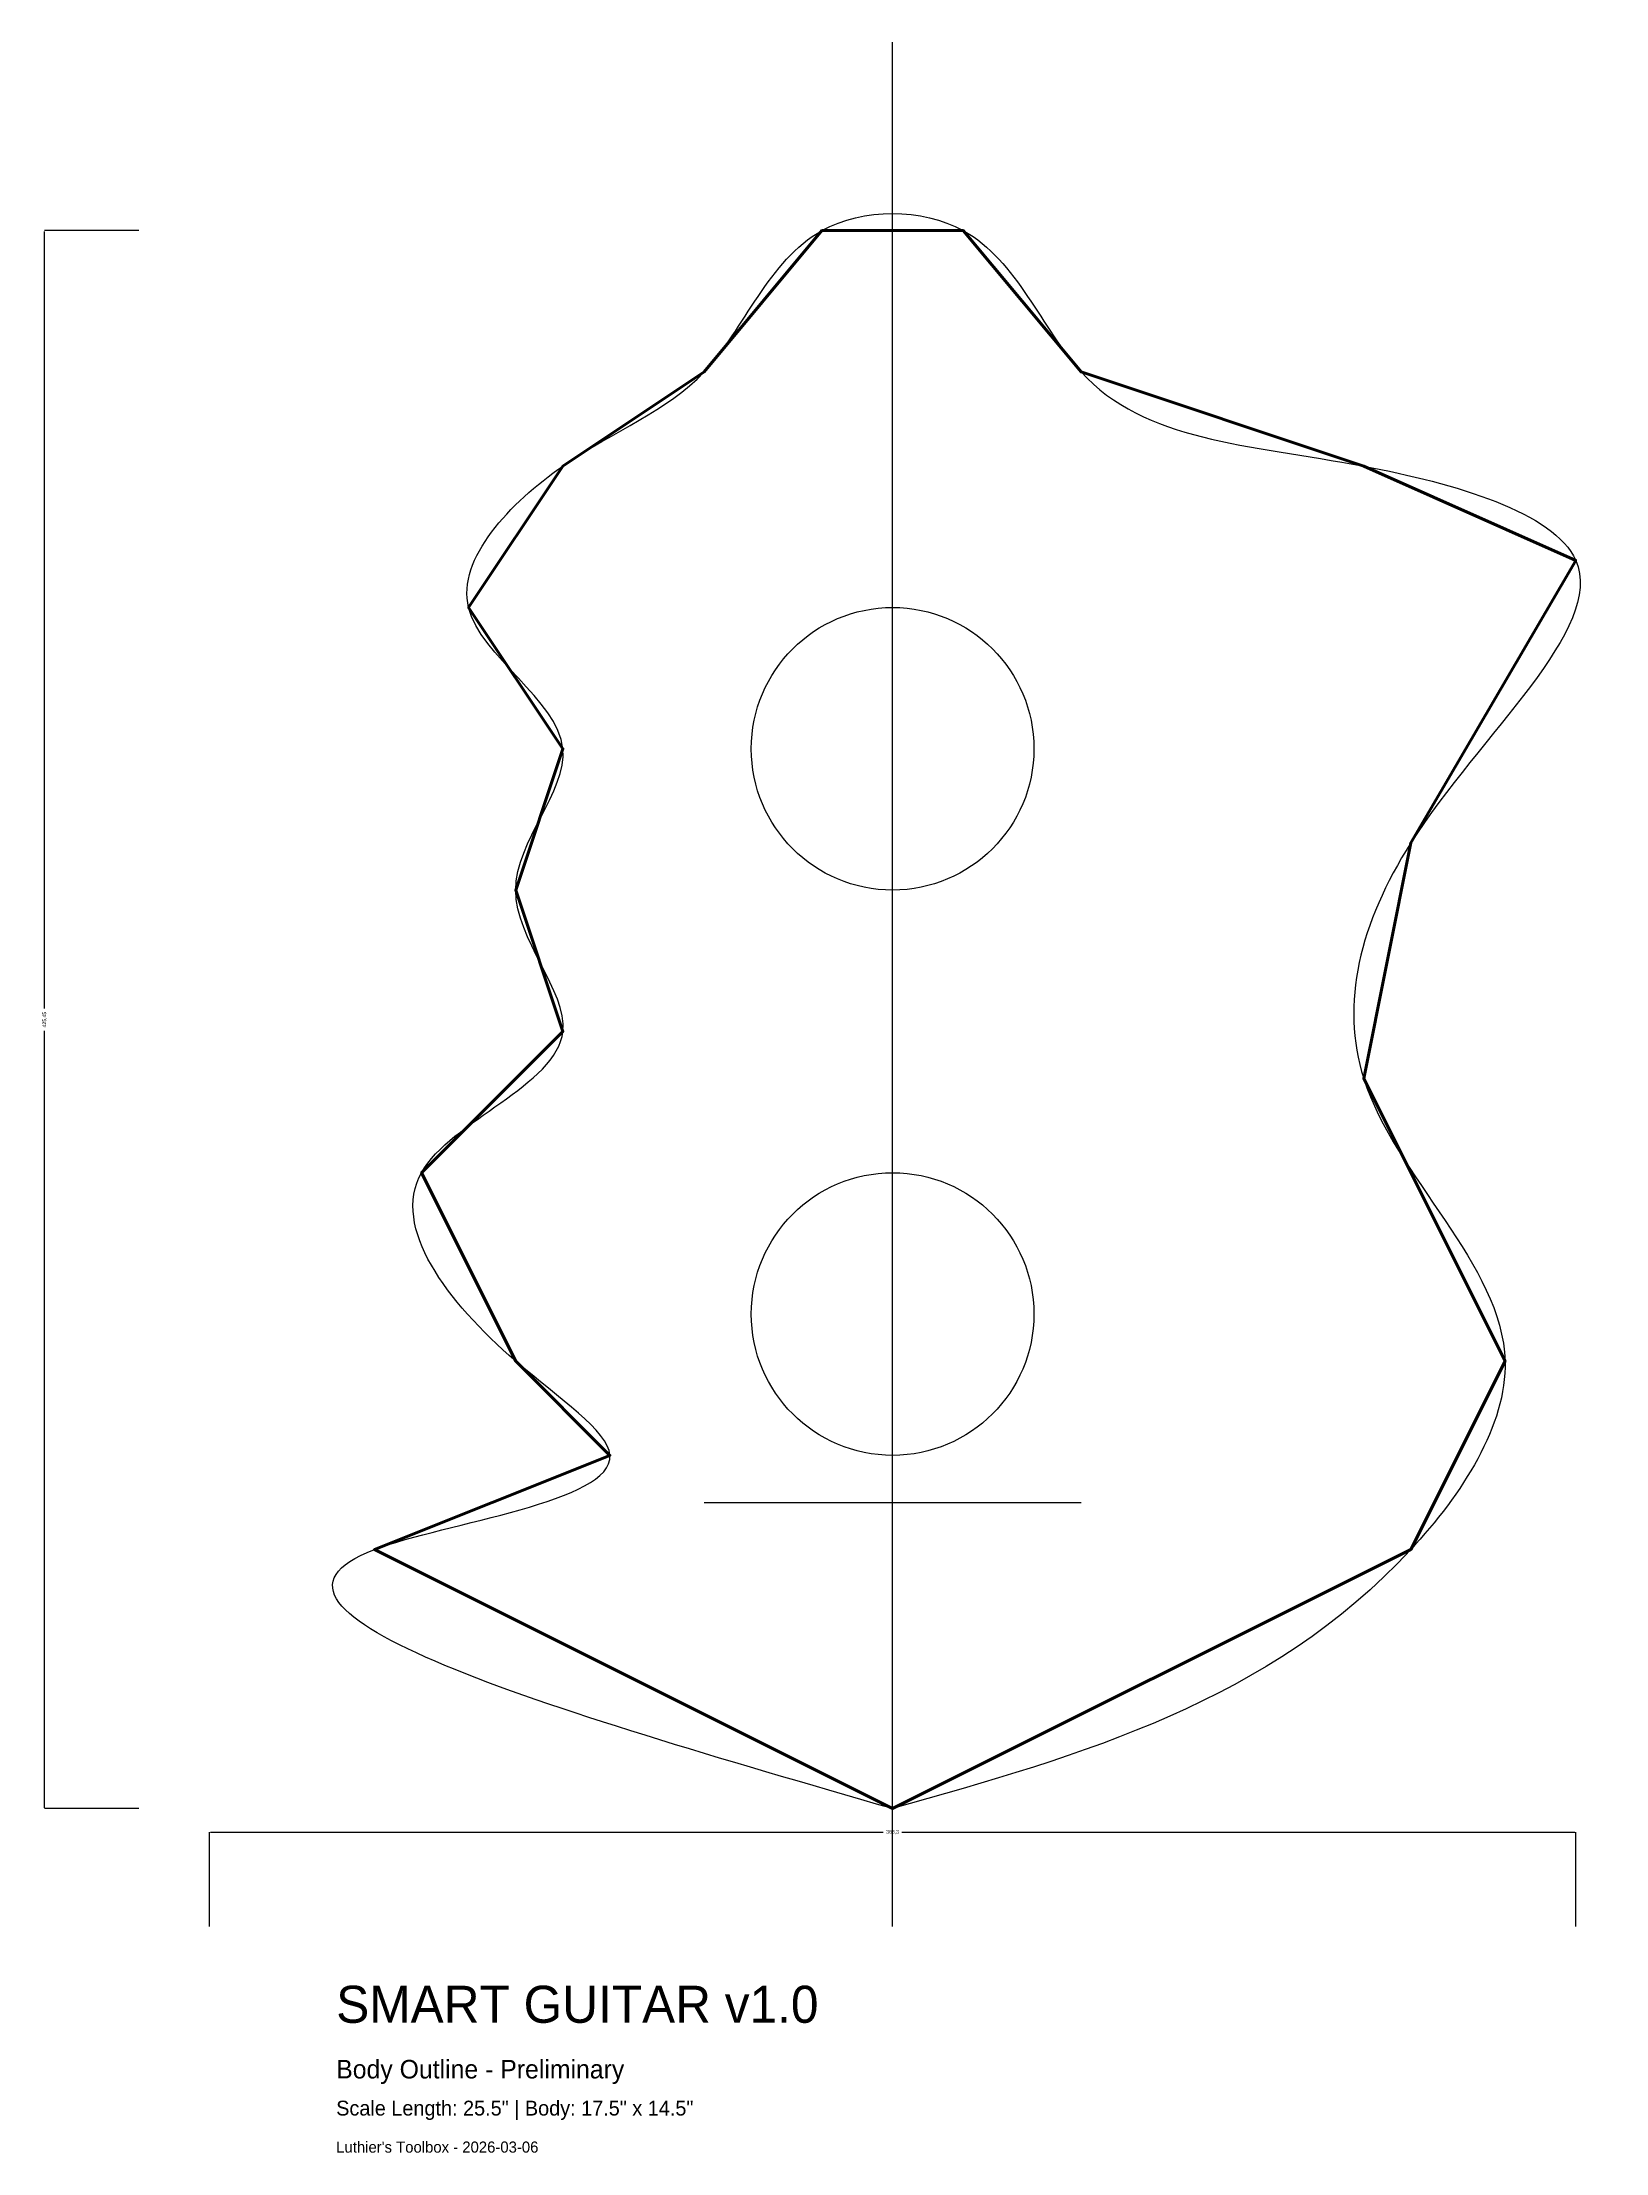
# Model space of a CAD drawing. Header units: millimetres. Extents: x -229 to 192, y -315 to 254.
import ezdxf

# ---------------------------------------------------------------- set-up
doc = ezdxf.new("R2010")
doc.units = ezdxf.units.MM
for name, color, linetype in [('ANNOTATIONS', 5, 'Continuous'), ('BODY_OUTLINE', 7, 'Continuous'), ('CENTERLINE', 1, 'Continuous'), ('REFERENCE', 3, 'Continuous')]:
    doc.layers.add(name, color=color, linetype=linetype)
doc.dimstyles.get("Standard").update_dxf_attribs({"dimtxt": 2.5, "dimasz": 2.5, "dimexe": 1.25, "dimexo": 0.625, "dimtad": 1, "dimcen": 2.5, "dimazin": 3, "dimtfac": 1, "dimtmove": 0, "dimatfit": 3})

# ---------------------------------------------------------------- blocks, each defined once
blk = doc.blocks.new('_CLOSEDFILLED')
at = {"color": 0, "linetype": 'BYBLOCK'}
blk.add_solid([(-1, 0.2), (0, 0), (-1, -0.2)], dxfattribs=at)
blk = doc.blocks.new('*D1')
for p, q in [((-203.2, 203.2), (-228.6, 203.2)), ((-228.6, -6.525), (-228.6, 202.95)), ((-228.6, -222), (-228.6, -12.525)), ((-203.2, -222.25), (-228.6, -222.25))]:
    blk.add_line(p, q)
at = {"layer": 'Defpoints'}
for p in [(-203.2, 203.2), (-228.6, -222.25), (-203.2, -222.25)]:
    blk.add_point(p, dxfattribs=at)
at = {"layer": 'ANNOTATIONS', "xscale": 0.25, "yscale": 0.25}
for p, rotation in [((-228.6, 203.2), 90), ((-228.6, -222.25), 270)]:
    blk.add_blockref('_CLOSEDFILLED', p, dxfattribs=dict(at, rotation=rotation))
at = {"layer": 'ANNOTATIONS', "insert": (-228.6, -9.525), "char_height": 1, "attachment_point": 5, "rotation": 90}
blk.add_mtext('425,45', dxfattribs=at)
blk = doc.blocks.new('*D2')
for p, q in [((-184.15, -254), (-184.15, -228.6)), ((-183.9, -228.6), (-2.5, -228.6)), ((2.5, -228.6), (183.9, -228.6)), ((184.15, -254), (184.15, -228.6))]:
    blk.add_line(p, q)
at = {"layer": 'Defpoints'}
for p in [(-184.15, -228.6), (-184.15, -254), (184.15, -254)]:
    blk.add_point(p, dxfattribs=at)
at = {"layer": 'ANNOTATIONS', "xscale": 0.25, "yscale": 0.25, "rotation": 180}
blk.add_blockref('_CLOSEDFILLED', (-184.15, -228.6), dxfattribs=at)
at = {"layer": 'ANNOTATIONS', "xscale": 0.25, "yscale": 0.25}
blk.add_blockref('_CLOSEDFILLED', (184.15, -228.6), dxfattribs=at)
at = {"layer": 'ANNOTATIONS', "insert": (0, -228.6), "char_height": 1, "attachment_point": 5}
blk.add_mtext('368,3', dxfattribs=at)

msp = doc.modelspace()

# ---------------------------------------------------------------- linework, layer by layer
at = {"layer": 'BODY_OUTLINE', "lineweight": 50}
msp.add_lwpolyline([(0, -222.25), (139.7, -152.4), (165.1, -101.6), (127, -25.4), (139.7, 38.1), (184.15, 114.3), (127, 139.7), (50.8, 165.1), (19.05, 203.2), (-19.05, 203.2), (-50.8, 165.1), (-88.9, 139.7), (-114.3, 101.6), (-88.9, 63.5), (-101.6, 25.4), (-88.9, -12.7), (-127, -50.8), (-101.6, -101.6), (-76.2, -127), (-139.7, -152.4), (0, -222.25)], close=True, dxfattribs=at)
at = {"layer": 'BODY_OUTLINE', "color": 4}
msp.add_spline([(0, -222.25), (139.7, -152.4), (165.1, -101.6), (127, -25.4), (139.7, 38.1), (184.15, 114.3), (127, 139.7), (50.8, 165.1), (19.05, 203.2), (-19.05, 203.2), (-50.8, 165.1), (-88.9, 139.7), (-114.3, 101.6), (-88.9, 63.5), (-101.6, 25.4), (-88.9, -12.7), (-127, -50.8), (-101.6, -101.6), (-76.2, -127), (-139.7, -152.4), (0, -222.25)], degree=3, dxfattribs=at)
at = {"layer": 'CENTERLINE'}
msp.add_line((0, -254), (0, 254), dxfattribs=at)
at = {"layer": 'REFERENCE'}
msp.add_line((-50.8, -139.7), (50.8, -139.7), dxfattribs=at)
for centre in [(0, 63.5), (0, -88.9)]:
    msp.add_circle(centre, 38.1, dxfattribs=at)

# ---------------------------------------------------------------- texts
at = {"layer": 'ANNOTATIONS'}
for s, height, p in [('SMART GUITAR v1.0', 10, (-150, -280)), ('Body Outline - Preliminary', 5, (-150, -295)), ('Scale Length: 25.5" | Body: 17.5" x 14.5"', 4, (-150, -305)), ("Luthier's Toolbox - 2026-03-06", 3, (-150, -315))]:
    msp.add_text(s, height=height, dxfattribs=at).set_placement(p)

# ---------------------------------------------------------------- dimensions: what is measured, and where the dimension line sits
dim = msp.add_linear_dim(base=(-228.6, -222.25), p1=(-203.2, -222.25), p2=(-203.2, 203.2), angle=90, dimstyle='Standard', dxfattribs=at)
dim.commit()
dim.dimension.update_dxf_attribs({"geometry": '*D1', "text_midpoint": (-228.6, -9.525)})
dim = msp.add_linear_dim(base=(-184.15, -228.6), p1=(-184.15, -254), p2=(184.15, -254), dimstyle='Standard', dxfattribs=at)
dim.commit()
dim.dimension.update_dxf_attribs({"geometry": '*D2', "text_midpoint": (0, -228.6)})

doc.saveas('drawing.dxf')
